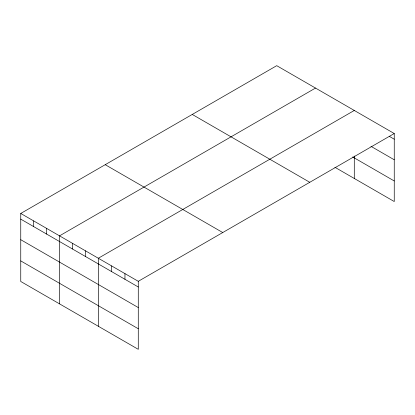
<?xml version="1.0" encoding="UTF-8"?>
<svg xmlns="http://www.w3.org/2000/svg" width="415" height="415" viewBox="0 0 415 415"><rect width="100%" height="100%" fill="white"/><g stroke="black" fill="none" stroke-linecap="round" stroke-linejoin="round"><path stroke-width="0.62" d="M20.75 213.46L138.278 281.313L138.278 349.326L20.75 281.474L20.75 213.46L276.722 65.674L394.25 133.526L394.25 201.54L334.9 167.276M315.509 88.068L59.532 235.85L59.532 303.863M354.291 110.457L98.319 258.244L98.319 326.257M138.278 281.313L394.25 133.526M389.254 136.317L394.25 139.201M370.943 146.319L394.25 159.775M352.677 156.963L394.25 180.971M192.254 114.441L309.777 182.299M105.223 164.693L222.746 232.545M20.75 219.136L138.278 286.988M20.75 239.704L138.278 307.557M20.75 260.9L138.278 328.753M354.291 156.03L354.291 178.471M124.957 273.625L124.957 279.295M111.635 265.932L111.635 271.607M85.391 250.779L85.391 256.454M72.464 243.315L72.464 248.99M46.605 228.385L46.605 234.06M33.677 220.925L33.677 226.595"/></g></svg>
